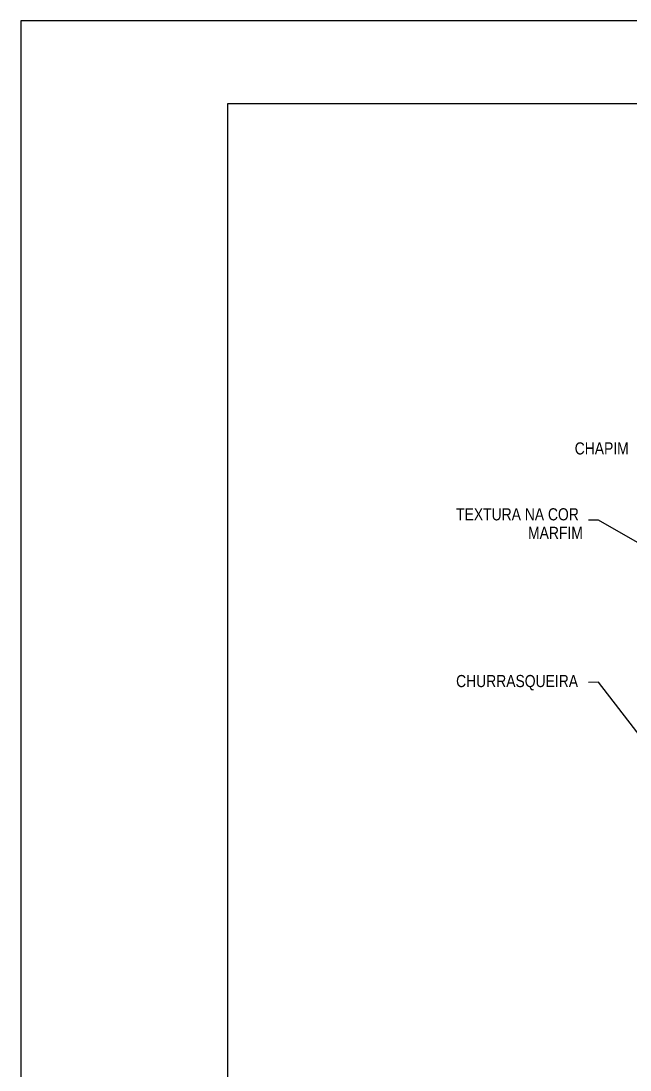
# Model space of a CAD drawing. Header units: millimetres. Extents: x -178 to 521, y -135 to 750.
# Drawn here: x -8.75 to -3.23, y 735.16 to 744.68 of the extents above; entities that cross this region are included whole.
import ezdxf

# ---------------------------------------------------------------- set-up
doc = ezdxf.new("R2010")
doc.units = ezdxf.units.MM
doc.header["$LTSCALE"] = 20
doc.header["$MEASUREMENT"] = 0
doc.layers.get('0').update_dxf_attribs({"linetype": 'CONTINUOUS'})
doc.layers.add('E-Cta-W', color=7, linetype='CONTINUOUS', lineweight=20)
doc.styles.add('F2', font='ARIALN.TTF')
doc.dimstyles.get("Standard").update_dxf_attribs({"dimtxt": 0.18, "dimasz": 0.18, "dimexe": 0.18, "dimexo": 0.0625, "dimgap": 0.09, "dimtad": 0, "dimtih": 1, "dimtoh": 1, "dimdec": 4, "dimzin": 0, "dimdsep": 46, "dimtxsty": 'Standard', "dimcen": 0.09, "dimadec": 0, "dimazin": 0, "dimtfac": 1, "dimtdec": 4, "dimtofl": 0, "dimtmove": 0, "dimatfit": 3, "dimfxl": 1, "dimtolj": 1, "dimtzin": 0, "dimarcsym": 0})

msp = doc.modelspace()

# ---------------------------------------------------------------- linework, layer by layer
at = {"color": 2}
msp.add_lwpolyline([(-8.7535, 700.1302), (53.5715, 700.1302), (53.5715, 744.6802), (-8.7535, 744.6802)], close=True, dxfattribs=at)
at = {"color": 5, "linetype": 'Continuous'}
msp.add_lwpolyline([(-6.8785, 743.9302), (52.8215, 743.9302), (52.8215, 700.8802), (-6.8785, 700.8802)], close=True, dxfattribs=at)

# ---------------------------------------------------------------- texts
at = {"color": 6, "style": 'F2'}
for s, p in [('CHAPIM', (-3.7322, 740.7476)), ('TEXTURA NA COR', (-4.8078, 740.1496)), ('MARFIM', (-4.1554, 739.9813)), ('CHURRASQUEIRA', (-4.8078, 738.637))]:
    msp.add_text(s, height=0.11, dxfattribs=at).set_placement(p)

# ---------------------------------------------------------------- leaders
at = {"layer": 'E-Cta-W', "color": 4}
for points in [[(-2.4491, 739.5386), (-3.5154, 740.1525), (-3.6082, 740.1507)], [(-2.4491, 737.2919), (-3.5154, 738.6819), (-3.6082, 738.6802)]]:
    msp.add_leader(points, dimstyle='Standard', dxfattribs=at)

doc.saveas('drawing.dxf')
